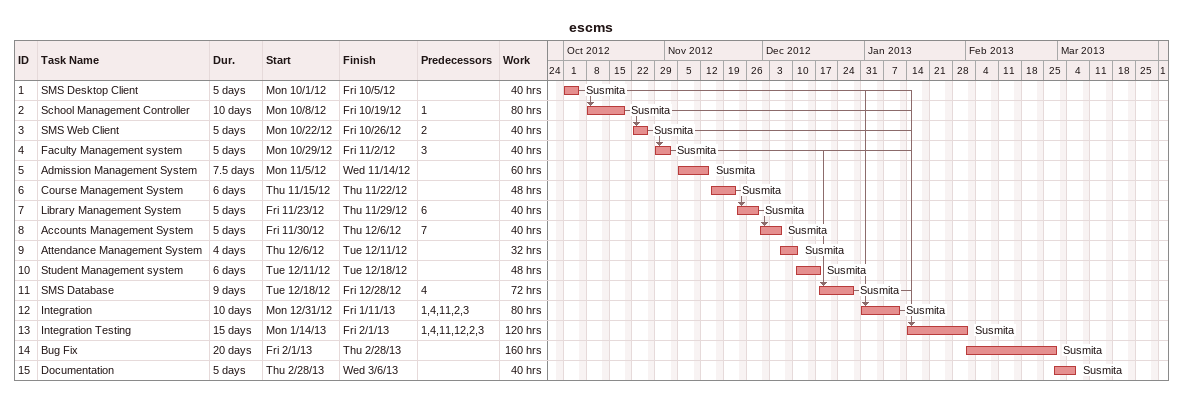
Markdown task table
escms

| ID | Task | Duration | Start | Finish | Predecessors | Resources | Work (h) |
|---|---|---|---|---|---|---|---|
| 1 | SMS Desktop Client | 5d | 2012-10-01 | 2012-10-05 |  | Susmita | 40 |
| 2 | School Management Controller | 10d | 2012-10-08 | 2012-10-19 | 1 | Susmita | 80 |
| 3 | SMS Web Client | 5d | 2012-10-22 | 2012-10-26 | 2 | Susmita | 40 |
| 4 | Faculty Management system | 5d | 2012-10-29 | 2012-11-02 | 3 | Susmita | 40 |
| 5 | Admission Management System | 7.5d | 2012-11-05 | 2012-11-14 |  | Susmita | 60 |
| 6 | Course Management System | 6d | 2012-11-15 | 2012-11-22 |  | Susmita | 48 |
| 7 | Library Management System | 5d | 2012-11-23 | 2012-11-29 | 6 | Susmita | 40 |
| 8 | Accounts Management System | 5d | 2012-11-30 | 2012-12-06 | 7 | Susmita | 40 |
| 9 | Attendance Management System | 4d | 2012-12-06 | 2012-12-11 |  | Susmita | 32 |
| 10 | Student Management system | 6d | 2012-12-11 | 2012-12-18 |  | Susmita | 48 |
| 11 | SMS Database | 9d | 2012-12-18 | 2012-12-28 | 4 | Susmita | 72 |
| 12 | Integration | 10d | 2012-12-31 | 2013-01-11 | 1, 4, 11, 2, 3 | Susmita | 80 |
| 13 | Integration Testing | 15d | 2013-01-14 | 2013-02-01 | 1, 4, 11, 12, 2, 3 | Susmita | 120 |
| 14 | Bug Fix | 20d | 2013-02-01 | 2013-02-28 |  | Susmita | 160 |
| 15 | Documentation | 5d | 2013-02-28 | 2013-03-06 |  | Susmita | 40 |
